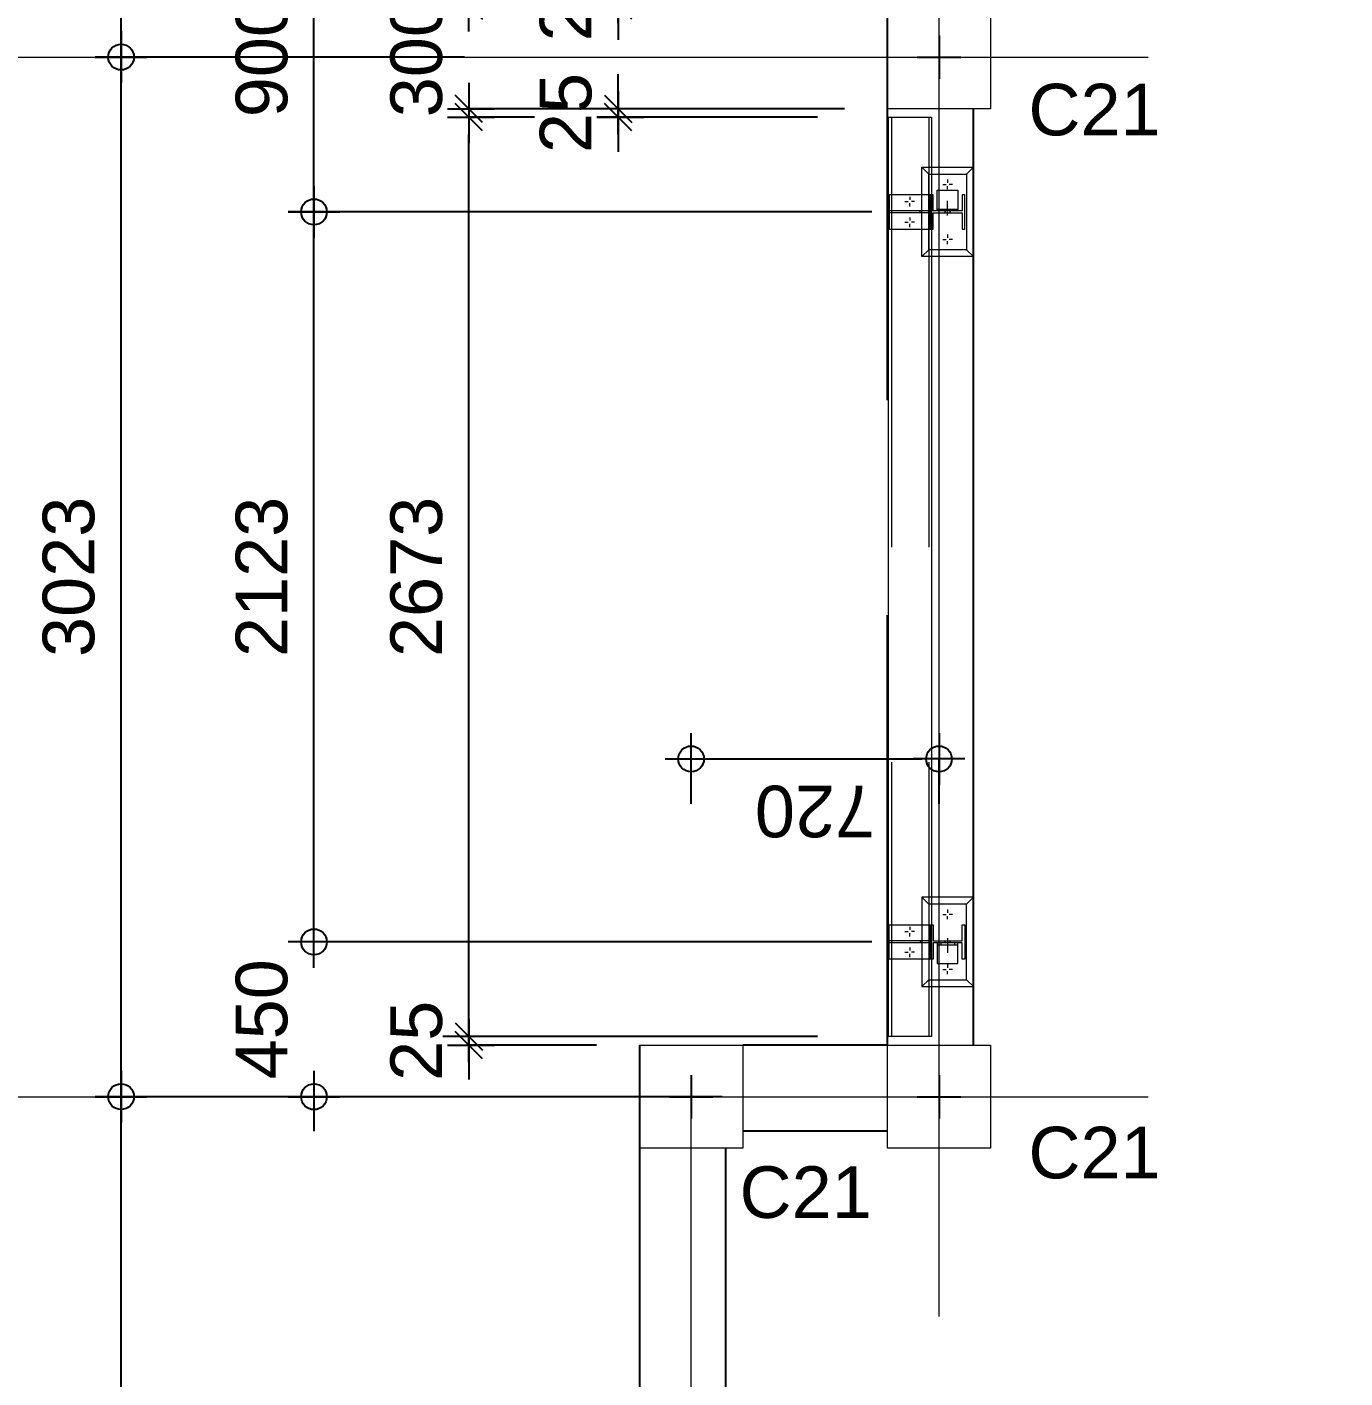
# Model space of a CAD drawing. Header units: millimetres. Extents: x 663313 to 1226001, y 1431724 to 1620898.
# Drawn here: x 663602.847 to 663606.677, y 1524772.262 to 1524776.19 of the extents above; entities that cross this region are included whole.
import ezdxf

# ---------------------------------------------------------------- set-up
doc = ezdxf.new("R2010")
doc.units = ezdxf.units.MM
for name, pattern in [('Grid Line', [22.225, 12.7, -3.175, 3.175, -3.175]), ('HIDDEN', [0.375, 0.25, -0.125]), ('XKITLINE00', [0]), ('XKITLINE02', [4, 2, -2])]:
    doc.linetypes.add(name, pattern=pattern)
doc.layers.get('Defpoints').update_dxf_attribs({"color": 140})
for name, color, linetype in [('000 - D I M', 1, 'Continuous'), ('CVA044__', 2, 'Continuous'), ('DIM', 1, 'Continuous'), ('VPORT', 250, 'Continuous')]:
    doc.layers.add(name, color=color, linetype=linetype)
for name, color, linetype, lineweight in [('A-FLOR-E', 2, 'Continuous', 9), ('Bolt', 7, 'Continuous', 0), ('Part', 2, 'Continuous', 0), ('S-GRID', 1, 'Continuous', 9)]:
    doc.layers.add(name, color=color, linetype=linetype, lineweight=lineweight)
doc.styles.add('Arial', font='arial.ttf')
doc.dimstyles.new('Dim-Cen', dxfattribs={"dimscale": 0.05, "dimtxt": 3, "dimasz": 1, "dimexe": 0, "dimexo": 1, "dimgap": 1.5, "dimtad": 1, "dimdec": 0, "dimlfac": 1000, "dimzin": 1, "dimdsep": 46, "dimtxsty": 'Arial', "dimblk": 'CEN1', "dimcen": 0.09, "dimclrd": 1, "dimclre": 49, "dimclrt": 3, "dimadec": 0, "dimazin": 0, "dimtfac": 1, "dimtdec": 0, "dimtix": 1, "dimtofl": 0, "dimtmove": 2, "dimatfit": 3, "dimfxl": 1, "dimtfill": 1, "dimtolj": 1, "dimtzin": 0, "dimarcsym": 1})
doc.dimstyles.new('Dim-End', dxfattribs={"dimscale": 0.05, "dimtxt": 3, "dimasz": 1, "dimexe": 0, "dimexo": 2.5, "dimgap": 1.5, "dimtad": 1, "dimdec": 0, "dimlfac": 1000, "dimzin": 1, "dimdsep": 46, "dimtxsty": 'Arial', "dimblk": 'END', "dimcen": 0.09, "dimclrd": 1, "dimclre": 49, "dimclrt": 3, "dimadec": 0, "dimazin": 0, "dimtfac": 1, "dimtdec": 0, "dimtix": 1, "dimtofl": 0, "dimtmove": 2, "dimatfit": 3, "dimfxl": 1, "dimtfill": 1, "dimtfillclr": 256, "dimtolj": 1, "dimtzin": 0, "dimarcsym": 0})
pattern_1 = [(235.288, (663627.358, 1524790.5456), (5.74185, -3.9776), [5.08, -1.905]), (325.288, (663627.358, 1524790.5456), (3.9776, 5.74185), [5.08, -1.905])]

# ---------------------------------------------------------------- blocks, each defined once
blk = doc.blocks.new('C21')
at = {"color": 251}
for p, q in [((0, 0.063), (0, -0.063)), ((0.063, 0), (-0.063, 0))]:
    blk.add_line(p, q, dxfattribs=at)
at = {"layer": 'A-FLOR-E', "color": 5}
blk.add_lwpolyline([(0.15, 0.15), (0.15, -0.15), (-0.15, -0.15), (-0.15, 0.15)], close=True, dxfattribs=at)
blk = doc.blocks.new('CEN1')
at = {"color": 1}
for p, q in [((0, 1.5), (0, -1.5)), ((1.5, 0), (-1.5, 0))]:
    blk.add_line(p, q, dxfattribs=at)
at = {"color": 3}
blk.add_circle((0, 0), 0.75, dxfattribs=at)
blk = doc.blocks.new('*D4277')
at = {"layer": '000 - D I M', "color": 49, "lineweight": -2, "transparency": 16777216}
for p, q in [((663603.1843, 1524781.0341), (663602.5317, 1524781.0341)), ((663603.1843, 1524766.2341), (663602.5317, 1524766.2341))]:
    blk.add_line(p, q, dxfattribs=at)
at = {"layer": '000 - D I M', "color": 1, "lineweight": -2, "transparency": 16777216}
blk.add_line((663602.5317, 1524780.9841), (663602.5317, 1524766.2841), dxfattribs=at)
at = {"layer": 'Defpoints', "color": 0, "transparency": 16777216}
for p in [(663603.2343, 1524781.0341), (663602.5317, 1524766.2341), (663603.2343, 1524766.2341)]:
    blk.add_point(p, dxfattribs=at)
at = {"layer": '000 - D I M', "color": 1, "lineweight": -2, "transparency": 16777216, "xscale": 0.05, "yscale": 0.05, "zscale": 0.05}
for p, rotation in [((663602.5317, 1524781.0341), 90), ((663602.5317, 1524766.2341), 270)]:
    blk.add_blockref('CEN1', p, dxfattribs=dict(at, rotation=rotation))
at = {"layer": '000 - D I M', "color": 3, "transparency": 16777216, "insert": (663602.3801, 1524773.6341), "char_height": 0.15, "attachment_point": 5, "rotation": 90, "style": 'Arial', "bg_fill": 3, "box_fill_scale": 1.1, "bg_fill_color": 256, "bg_fill_true_color": 13158600, "bg_fill_transparency": 0}
blk.add_mtext('\\A1;14800', dxfattribs=at)
blk = doc.blocks.new('END')
at = {"color": 3}
blk.add_line((-0.795, -0.795), (0.795, 0.795), dxfattribs=at)
at = {"color": 1}
for p, q in [((0, 1.5), (0, -1.5)), ((1.5, 0), (-1.5, 0))]:
    blk.add_line(p, q, dxfattribs=at)
blk = doc.blocks.new('*D4278')
at = {"layer": '000 - D I M', "color": 1, "lineweight": -2, "transparency": 16777216}
for p, q in [((663604.1303, 1524773.3044), (663604.1303, 1524773.3544)), ((663604.1303, 1524773.1794), (663604.1303, 1524773.1294))]:
    blk.add_line(p, q, dxfattribs=at)
at = {"layer": '000 - D I M', "color": 49, "lineweight": -2, "transparency": 16777216}
for p, q in [((663605.1439, 1524773.2544), (663604.1303, 1524773.2544)), ((663604.5011, 1524773.2294), (663604.1303, 1524773.2294))]:
    blk.add_line(p, q, dxfattribs=at)
at = {"layer": 'Defpoints', "color": 0, "transparency": 16777216}
for p in [(663604.1303, 1524773.2544), (663604.6261, 1524773.2294), (663605.2689, 1524773.2544)]:
    blk.add_point(p, dxfattribs=at)
at = {"layer": '000 - D I M', "color": 1, "lineweight": -2, "transparency": 16777216, "xscale": 0.05, "yscale": 0.05, "zscale": 0.05}
for p, rotation in [((663604.1303, 1524773.2544), 270), ((663604.1303, 1524773.2294), 90)]:
    blk.add_blockref('END', p, dxfattribs=dict(at, rotation=rotation))
at = {"layer": '000 - D I M', "color": 3, "transparency": 16777216, "insert": (663603.9787, 1524773.2419), "char_height": 0.15, "attachment_point": 5, "rotation": 90, "style": 'Arial', "bg_fill": 3, "box_fill_scale": 1.1, "bg_fill_color": 256, "bg_fill_true_color": 13158600, "bg_fill_transparency": 0}
blk.add_mtext('\\A1;25', dxfattribs=at)
blk = doc.blocks.new('*D4279')
at = {"layer": '000 - D I M', "color": 49, "lineweight": -2, "transparency": 16777216}
for p, q in [((663605.1439, 1524775.927), (663604.1303, 1524775.927)), ((663605.1439, 1524773.2544), (663604.1303, 1524773.2544))]:
    blk.add_line(p, q, dxfattribs=at)
at = {"layer": '000 - D I M', "color": 1, "lineweight": -2, "transparency": 16777216}
blk.add_line((663604.1303, 1524773.3044), (663604.1303, 1524775.877), dxfattribs=at)
at = {"layer": 'Defpoints', "color": 0, "transparency": 16777216}
for p in [(663604.1303, 1524775.927), (663605.2689, 1524775.927), (663605.2689, 1524773.2544)]:
    blk.add_point(p, dxfattribs=at)
at = {"layer": '000 - D I M', "color": 1, "lineweight": -2, "transparency": 16777216, "xscale": 0.05, "yscale": 0.05, "zscale": 0.05}
for p, rotation in [((663604.1303, 1524775.927), 90), ((663604.1303, 1524773.2544), 270)]:
    blk.add_blockref('END', p, dxfattribs=dict(at, rotation=rotation))
at = {"layer": '000 - D I M', "color": 3, "transparency": 16777216, "insert": (663603.9787, 1524774.5907), "char_height": 0.15, "attachment_point": 5, "rotation": 90, "style": 'Arial', "bg_fill": 3, "box_fill_scale": 1.1, "bg_fill_color": 256, "bg_fill_true_color": 13158600, "bg_fill_transparency": 0}
blk.add_mtext('\\A1;2673', dxfattribs=at)
blk = doc.blocks.new('*D4280')
at = {"layer": '000 - D I M', "color": 1, "lineweight": -2, "transparency": 16777216}
for p, q in [((663604.5644, 1524776.002), (663604.5644, 1524776.052)), ((663604.5644, 1524775.877), (663604.5644, 1524775.827))]:
    blk.add_line(p, q, dxfattribs=at)
at = {"layer": '000 - D I M', "color": 49, "lineweight": -2, "transparency": 16777216}
for p, q in [((663605.2219, 1524775.952), (663604.5644, 1524775.952)), ((663605.1439, 1524775.927), (663604.5644, 1524775.927))]:
    blk.add_line(p, q, dxfattribs=at)
at = {"layer": 'Defpoints', "color": 0, "transparency": 16777216}
for p in [(663604.5644, 1524775.952), (663605.3469, 1524775.952), (663605.2689, 1524775.927)]:
    blk.add_point(p, dxfattribs=at)
at = {"layer": '000 - D I M', "color": 1, "lineweight": -2, "transparency": 16777216, "xscale": 0.05, "yscale": 0.05, "zscale": 0.05}
for p, rotation in [((663604.5644, 1524775.952), 270), ((663604.5644, 1524775.927), 90)]:
    blk.add_blockref('END', p, dxfattribs=dict(at, rotation=rotation))
at = {"layer": '000 - D I M', "color": 3, "transparency": 16777216, "insert": (663604.4128, 1524775.9395), "char_height": 0.15, "attachment_point": 5, "rotation": 90, "style": 'Arial', "bg_fill": 3, "box_fill_scale": 1.1, "bg_fill_color": 256, "bg_fill_true_color": 13158600, "bg_fill_transparency": 0}
blk.add_mtext('\\A1;25', dxfattribs=at)
blk = doc.blocks.new('*D4281')
at = {"layer": '000 - D I M', "color": 1, "lineweight": -2, "transparency": 16777216}
for p, q in [((663604.1303, 1524776.302), (663604.1303, 1524776.352)), ((663604.1303, 1524775.902), (663604.1303, 1524775.852))]:
    blk.add_line(p, q, dxfattribs=at)
at = {"layer": '000 - D I M', "color": 49, "lineweight": -2, "transparency": 16777216}
for p, q in [((663605.2219, 1524776.252), (663604.1303, 1524776.252)), ((663605.2219, 1524775.952), (663604.1303, 1524775.952))]:
    blk.add_line(p, q, dxfattribs=at)
at = {"layer": 'Defpoints', "color": 0, "transparency": 16777216}
for p in [(663604.1303, 1524776.252), (663605.3469, 1524776.252), (663605.3469, 1524775.952)]:
    blk.add_point(p, dxfattribs=at)
at = {"layer": '000 - D I M', "color": 1, "lineweight": -2, "transparency": 16777216, "xscale": 0.05, "yscale": 0.05, "zscale": 0.05}
for p, rotation in [((663604.1303, 1524776.252), 270), ((663604.1303, 1524775.952), 90)]:
    blk.add_blockref('END', p, dxfattribs=dict(at, rotation=rotation))
at = {"layer": '000 - D I M', "color": 3, "transparency": 16777216, "insert": (663603.9787, 1524776.102), "char_height": 0.15, "attachment_point": 5, "rotation": 90, "style": 'Arial', "bg_fill": 3, "box_fill_scale": 1.1, "bg_fill_color": 256, "bg_fill_true_color": 13158600, "bg_fill_transparency": 0}
blk.add_mtext('\\A1;300', dxfattribs=at)
blk = doc.blocks.new('*D4282')
at = {"layer": '000 - D I M', "color": 1, "lineweight": -2, "transparency": 16777216}
for p, q in [((663604.5644, 1524776.327), (663604.5644, 1524776.377)), ((663604.5644, 1524776.202), (663604.5644, 1524776.152))]:
    blk.add_line(p, q, dxfattribs=at)
at = {"layer": '000 - D I M', "color": 49, "lineweight": -2, "transparency": 16777216}
for p, q in [((663605.144, 1524776.277), (663604.5644, 1524776.277)), ((663605.2219, 1524776.252), (663604.5644, 1524776.252))]:
    blk.add_line(p, q, dxfattribs=at)
at = {"layer": 'Defpoints', "color": 0, "transparency": 16777216}
for p in [(663604.5644, 1524776.277), (663605.269, 1524776.277), (663605.3469, 1524776.252)]:
    blk.add_point(p, dxfattribs=at)
at = {"layer": '000 - D I M', "color": 1, "lineweight": -2, "transparency": 16777216, "xscale": 0.05, "yscale": 0.05, "zscale": 0.05}
for p, rotation in [((663604.5644, 1524776.277), 270), ((663604.5644, 1524776.252), 90)]:
    blk.add_blockref('END', p, dxfattribs=dict(at, rotation=rotation))
at = {"layer": '000 - D I M', "color": 3, "transparency": 16777216, "insert": (663604.4128, 1524776.2645), "char_height": 0.15, "attachment_point": 5, "rotation": 90, "style": 'Arial', "bg_fill": 3, "box_fill_scale": 1.1, "bg_fill_color": 256, "bg_fill_true_color": 13158600, "bg_fill_transparency": 0}
blk.add_mtext('\\A1;25', dxfattribs=at)
blk = doc.blocks.new('*D4286')
at = {"layer": '000 - D I M', "color": 1, "lineweight": -2, "transparency": 16777216}
for p, q in [((663603.6806, 1524773.5794), (663603.6806, 1524773.6294)), ((663603.6806, 1524773.0294), (663603.6806, 1524772.9794))]:
    blk.add_line(p, q, dxfattribs=at)
at = {"layer": '000 - D I M', "color": 49, "lineweight": -2, "transparency": 16777216}
for p, q in [((663605.302, 1524773.5294), (663603.6806, 1524773.5294)), ((663604.8664, 1524773.0794), (663603.6806, 1524773.0794))]:
    blk.add_line(p, q, dxfattribs=at)
at = {"layer": 'Defpoints', "color": 0, "transparency": 16777216}
for p in [(663603.6806, 1524773.5294), (663605.352, 1524773.5294), (663604.9164, 1524773.0794)]:
    blk.add_point(p, dxfattribs=at)
at = {"layer": '000 - D I M', "color": 1, "lineweight": -2, "transparency": 16777216, "xscale": 0.05, "yscale": 0.05, "zscale": 0.05}
for p, rotation in [((663603.6806, 1524773.5294), 270), ((663603.6806, 1524773.0794), 90)]:
    blk.add_blockref('CEN1', p, dxfattribs=dict(at, rotation=rotation))
at = {"layer": '000 - D I M', "color": 3, "transparency": 16777216, "insert": (663603.5291, 1524773.3044), "char_height": 0.15, "attachment_point": 5, "rotation": 90, "style": 'Arial', "bg_fill": 3, "box_fill_scale": 1.1, "bg_fill_color": 256, "bg_fill_true_color": 13158600, "bg_fill_transparency": 0}
blk.add_mtext('\\A1;450', dxfattribs=at)
blk = doc.blocks.new('*D4287')
at = {"layer": '000 - D I M', "color": 49, "lineweight": -2, "transparency": 16777216}
for p, q in [((663604.7764, 1524773.9309), (663604.7764, 1524774.0614)), ((663605.4969, 1524773.9309), (663605.4969, 1524774.0614))]:
    blk.add_line(p, q, dxfattribs=at)
at = {"layer": '000 - D I M', "color": 1, "lineweight": -2, "transparency": 16777216}
blk.add_line((663604.8264, 1524774.0614), (663605.4469, 1524774.0614), dxfattribs=at)
at = {"layer": 'Defpoints', "color": 0, "transparency": 16777216}
for p in [(663605.4969, 1524774.0614), (663604.7764, 1524773.8809), (663605.4969, 1524773.8809)]:
    blk.add_point(p, dxfattribs=at)
at = {"layer": '000 - D I M', "color": 1, "lineweight": -2, "transparency": 16777216, "xscale": 0.05, "yscale": 0.05, "zscale": 0.05}
for p, rotation in [((663604.7764, 1524774.0614), 179.9986051473052), ((663605.4969, 1524774.0614), 359.9986051473052)]:
    blk.add_blockref('CEN1', p, dxfattribs=dict(at, rotation=rotation))
at = {"layer": '000 - D I M', "color": 3, "transparency": 16777216, "insert": (663605.1366, 1524773.9098), "char_height": 0.15, "attachment_point": 5, "rotation": 179.9986, "style": 'Arial', "bg_fill": 3, "box_fill_scale": 1.1, "bg_fill_color": 256, "bg_fill_true_color": 13158600, "bg_fill_transparency": 0}
blk.add_mtext('\\A1;720', dxfattribs=at)
blk = doc.blocks.new('*D4288')
at = {"layer": '000 - D I M', "color": 49, "lineweight": -2, "transparency": 16777216}
for p, q in [((663605.302, 1524775.652), (663603.6806, 1524775.652)), ((663605.302, 1524773.5294), (663603.6806, 1524773.5294))]:
    blk.add_line(p, q, dxfattribs=at)
at = {"layer": '000 - D I M', "color": 1, "lineweight": -2, "transparency": 16777216}
blk.add_line((663603.6806, 1524773.5794), (663603.6806, 1524775.602), dxfattribs=at)
at = {"layer": 'Defpoints', "color": 0, "transparency": 16777216}
for p in [(663603.6806, 1524775.652), (663605.352, 1524775.652), (663605.352, 1524773.5294)]:
    blk.add_point(p, dxfattribs=at)
at = {"layer": '000 - D I M', "color": 1, "lineweight": -2, "transparency": 16777216, "xscale": 0.05, "yscale": 0.05, "zscale": 0.05}
for p, rotation in [((663603.6806, 1524775.652), 90), ((663603.6806, 1524773.5294), 270)]:
    blk.add_blockref('CEN1', p, dxfattribs=dict(at, rotation=rotation))
at = {"layer": '000 - D I M', "color": 3, "transparency": 16777216, "insert": (663603.529, 1524774.5907), "char_height": 0.15, "attachment_point": 5, "rotation": 90, "style": 'Arial', "bg_fill": 3, "box_fill_scale": 1.1, "bg_fill_color": 256, "bg_fill_true_color": 13158600, "bg_fill_transparency": 0}
blk.add_mtext('\\A1;2123', dxfattribs=at)
blk = doc.blocks.new('*D4289')
at = {"layer": '000 - D I M', "color": 49, "lineweight": -2, "transparency": 16777216}
for p, q in [((663605.302, 1524776.552), (663603.6806, 1524776.552)), ((663605.2269, 1524775.652), (663603.6806, 1524775.652))]:
    blk.add_line(p, q, dxfattribs=at)
at = {"layer": '000 - D I M', "color": 1, "lineweight": -2, "transparency": 16777216}
blk.add_line((663603.6806, 1524775.702), (663603.6806, 1524776.502), dxfattribs=at)
at = {"layer": 'Defpoints', "color": 0, "transparency": 16777216}
for p in [(663603.6806, 1524776.552), (663605.352, 1524776.552), (663605.2769, 1524775.652)]:
    blk.add_point(p, dxfattribs=at)
at = {"layer": '000 - D I M', "color": 1, "lineweight": -2, "transparency": 16777216, "xscale": 0.05, "yscale": 0.05, "zscale": 0.05}
for p, rotation in [((663603.6806, 1524776.552), 90), ((663603.6806, 1524775.652), 270)]:
    blk.add_blockref('CEN1', p, dxfattribs=dict(at, rotation=rotation))
at = {"layer": '000 - D I M', "color": 3, "transparency": 16777216, "insert": (663603.5291, 1524776.102), "char_height": 0.15, "attachment_point": 5, "rotation": 90, "style": 'Arial', "bg_fill": 3, "box_fill_scale": 1.1, "bg_fill_color": 256, "bg_fill_true_color": 13158600, "bg_fill_transparency": 0}
blk.add_mtext('\\A1;900', dxfattribs=at)
blk = doc.blocks.new('*D4294')
at = {"layer": '000 - D I M', "color": 49, "lineweight": -2, "transparency": 16777216}
for p, q in [((663604.1615, 1524773.0795), (663603.1199, 1524773.0795)), ((663604.1732, 1524770.431), (663603.1199, 1524770.431))]:
    blk.add_line(p, q, dxfattribs=at)
at = {"layer": '000 - D I M', "color": 1, "lineweight": -2, "transparency": 16777216}
blk.add_line((663603.1199, 1524770.481), (663603.1199, 1524773.0295), dxfattribs=at)
at = {"layer": 'Defpoints', "color": 0, "transparency": 16777216}
for p in [(663603.1199, 1524773.0795), (663604.2115, 1524773.0795), (663604.2232, 1524770.431)]:
    blk.add_point(p, dxfattribs=at)
at = {"layer": '000 - D I M', "color": 1, "lineweight": -2, "transparency": 16777216, "xscale": 0.05, "yscale": 0.05, "zscale": 0.05}
for p, rotation in [((663603.1199, 1524773.0795), 90), ((663603.1199, 1524770.431), 270)]:
    blk.add_blockref('CEN1', p, dxfattribs=dict(at, rotation=rotation))
at = {"layer": '000 - D I M', "color": 3, "transparency": 16777216, "insert": (663602.9683, 1524771.7552), "char_height": 0.15, "attachment_point": 5, "rotation": 90, "style": 'Arial', "bg_fill": 3, "box_fill_scale": 1.1, "bg_fill_color": 256, "bg_fill_true_color": 13158600, "bg_fill_transparency": 0}
blk.add_mtext('\\A1;2648', dxfattribs=at)
blk = doc.blocks.new('*D4295')
at = {"layer": '000 - D I M', "color": 49, "lineweight": -2, "transparency": 16777216}
for p, q in [((663604.118, 1524776.1021), (663603.1199, 1524776.1021)), ((663604.1615, 1524773.0795), (663603.1199, 1524773.0795))]:
    blk.add_line(p, q, dxfattribs=at)
at = {"layer": '000 - D I M', "color": 1, "lineweight": -2, "transparency": 16777216}
blk.add_line((663603.1199, 1524773.1295), (663603.1199, 1524776.0521), dxfattribs=at)
at = {"layer": 'Defpoints', "color": 0, "transparency": 16777216}
for p in [(663603.1199, 1524776.1021), (663604.168, 1524776.1021), (663604.2115, 1524773.0795)]:
    blk.add_point(p, dxfattribs=at)
at = {"layer": '000 - D I M', "color": 1, "lineweight": -2, "transparency": 16777216, "xscale": 0.05, "yscale": 0.05, "zscale": 0.05}
for p, rotation in [((663603.1199, 1524776.1021), 90), ((663603.1199, 1524773.0795), 270)]:
    blk.add_blockref('CEN1', p, dxfattribs=dict(at, rotation=rotation))
at = {"layer": '000 - D I M', "color": 3, "transparency": 16777216, "insert": (663602.9682, 1524774.5908), "char_height": 0.15, "attachment_point": 5, "rotation": 90, "style": 'Arial', "bg_fill": 3, "box_fill_scale": 1.1, "bg_fill_color": 256, "bg_fill_true_color": 13158600, "bg_fill_transparency": 0}
blk.add_mtext('\\A1;3023', dxfattribs=at)
blk = doc.blocks.new('*D4296')
at = {"layer": '000 - D I M', "color": 49, "lineweight": -2, "transparency": 16777216}
for p, q in [((663603.9726, 1524779.1237), (663603.1199, 1524779.1237)), ((663604.118, 1524776.1021), (663603.1199, 1524776.1021))]:
    blk.add_line(p, q, dxfattribs=at)
at = {"layer": '000 - D I M', "color": 1, "lineweight": -2, "transparency": 16777216}
blk.add_line((663603.1199, 1524776.1521), (663603.1199, 1524779.0737), dxfattribs=at)
at = {"layer": 'Defpoints', "color": 0, "transparency": 16777216}
for p in [(663603.1199, 1524779.1237), (663604.0226, 1524779.1237), (663604.168, 1524776.1021)]:
    blk.add_point(p, dxfattribs=at)
at = {"layer": '000 - D I M', "color": 1, "lineweight": -2, "transparency": 16777216, "xscale": 0.05, "yscale": 0.05, "zscale": 0.05}
for p, rotation in [((663603.1199, 1524779.1237), 90), ((663603.1199, 1524776.1021), 270)]:
    blk.add_blockref('CEN1', p, dxfattribs=dict(at, rotation=rotation))
at = {"layer": '000 - D I M', "color": 3, "transparency": 16777216, "insert": (663602.9682, 1524777.6129), "char_height": 0.15, "attachment_point": 5, "rotation": 90, "style": 'Arial', "bg_fill": 3, "box_fill_scale": 1.1, "bg_fill_color": 256, "bg_fill_true_color": 13158600, "bg_fill_transparency": 0}
blk.add_mtext('\\A1;3022', dxfattribs=at)
blk = doc.blocks.new('44')
at = {"layer": 'Bolt', "color": 21, "linetype": 'XKITLINE00', "lineweight": 0}
for p, q in [((25.6652, 44.43), (25.6745, 44.43)), ((25.6792, 44.444), (25.6792, 44.4347)), ((25.6932, 44.43), (25.6839, 44.43)), ((25.7252, 44.43), (25.7345, 44.43)), ((25.7392, 44.444), (25.7392, 44.4347)), ((25.7532, 44.43), (25.7439, 44.43)), ((27.7878, 44.43), (27.7971, 44.43)), ((27.8018, 44.444), (27.8018, 44.4347)), ((27.8158, 44.43), (27.8065, 44.43)), ((27.8478, 44.43), (27.8571, 44.43)), ((27.8618, 44.444), (27.8618, 44.4347)), ((27.8758, 44.43), (27.8665, 44.43)), ((25.6792, 44.416), (25.6792, 44.4253)), ((25.7392, 44.416), (25.7392, 44.4253)), ((27.8018, 44.416), (27.8018, 44.4253)), ((27.8618, 44.416), (27.8618, 44.4253)), ((25.6152, 44.32), (25.6245, 44.32)), ((25.6152, 44.32), (25.6245, 44.32)), ((25.6292, 44.334), (25.6292, 44.3247)), ((25.6292, 44.334), (25.6292, 44.3247)), ((25.6292, 44.306), (25.6292, 44.3153)), ((25.6292, 44.306), (25.6292, 44.3153)), ((25.6432, 44.32), (25.6339, 44.32)), ((25.6432, 44.32), (25.6339, 44.32)), ((25.7752, 44.32), (25.7845, 44.32)), ((25.7752, 44.32), (25.7845, 44.32)), ((25.7892, 44.334), (25.7892, 44.3247)), ((25.7892, 44.334), (25.7892, 44.3247)), ((25.7892, 44.306), (25.7892, 44.3153)), ((25.7892, 44.306), (25.7892, 44.3153)), ((25.8032, 44.32), (25.7939, 44.32)), ((25.8032, 44.32), (25.7939, 44.32)), ((27.7378, 44.32), (27.7471, 44.32)), ((27.7378, 44.32), (27.7471, 44.32)), ((27.7518, 44.334), (27.7518, 44.3247)), ((27.7518, 44.334), (27.7518, 44.3247)), ((27.7518, 44.306), (27.7518, 44.3153)), ((27.7518, 44.306), (27.7518, 44.3153)), ((27.7658, 44.32), (27.7565, 44.32)), ((27.7658, 44.32), (27.7565, 44.32)), ((27.8978, 44.32), (27.9071, 44.32)), ((27.8978, 44.32), (27.9071, 44.32)), ((27.9118, 44.334), (27.9118, 44.3247)), ((27.9118, 44.334), (27.9118, 44.3247)), ((27.9118, 44.306), (27.9118, 44.3153)), ((27.9118, 44.306), (27.9118, 44.3153)), ((27.9258, 44.32), (27.9165, 44.32)), ((27.9258, 44.32), (27.9165, 44.32))]:
    blk.add_line(p, q, dxfattribs=at)
at = {"layer": 'Bolt', "color": 21, "linetype": 'XKITLINE02', "lineweight": 0}
for p, q in [((25.7201, 44.32), (25.6772, 44.32)), ((25.7062, 44.3395), (25.7012, 44.3395)), ((25.7062, 44.327), (25.7122, 44.327)), ((25.7122, 44.327), (25.7062, 44.327)), ((25.7062, 44.313), (25.7122, 44.313)), ((25.7122, 44.313), (25.7062, 44.313)), ((27.8209, 44.32), (27.8638, 44.32)), ((27.8348, 44.327), (27.8288, 44.327)), ((27.8288, 44.327), (27.8348, 44.327)), ((27.8348, 44.313), (27.8288, 44.313)), ((27.8288, 44.313), (27.8348, 44.313)), ((27.8348, 44.3395), (27.8398, 44.3395)), ((25.7062, 44.3005), (25.7012, 44.3005)), ((27.8348, 44.3005), (27.8398, 44.3005))]:
    blk.add_line(p, q, dxfattribs=at)
at = {"layer": 'Part', "color": 251, "linetype": 'HIDDEN', "lineweight": 0, "ltscale": 5}
for p, q in [((28.1068, 44.4836), (25.4342, 44.4836)), ((28.1068, 44.3746), (25.4342, 44.3746))]:
    blk.add_line(p, q, dxfattribs=at)
at = {"layer": 'Part', "linetype": 'XKITLINE02', "lineweight": 0}
for p, q in [((25.7062, 44.37), (25.7062, 44.49)), ((25.7122, 44.37), (25.7122, 44.49)), ((27.8288, 44.37), (27.8288, 44.49)), ((27.8348, 44.37), (27.8348, 44.49)), ((25.7012, 44.35), (25.7012, 44.29)), ((27.8398, 44.35), (27.8398, 44.29))]:
    blk.add_line(p, q, dxfattribs=at)
at = {"layer": 'Part', "color": 252, "linetype": 'HIDDEN', "lineweight": 0, "ltscale": 2}
for p, q in [((25.5992, 44.375), (25.5792, 44.395)), ((25.8192, 44.375), (25.8392, 44.395)), ((27.7218, 44.375), (27.7018, 44.395)), ((27.9418, 44.375), (27.9618, 44.395))]:
    blk.add_line(p, q, dxfattribs=at)
at = {"layer": 'Part', "color": 21, "linetype": 'XKITLINE02', "lineweight": 0}
for p, q in [((25.7122, 44.4), (25.7062, 44.4)), ((27.8288, 44.4), (27.8348, 44.4)), ((25.7592, 44.37), (25.6592, 44.37)), ((27.7818, 44.37), (27.8818, 44.37))]:
    blk.add_line(p, q, dxfattribs=at)
at = {"layer": 'Part', "lineweight": 0}
for p, q in [((25.5792, 44.245), (25.5992, 44.265)), ((25.8392, 44.245), (25.8192, 44.265)), ((27.7018, 44.245), (27.7218, 44.265)), ((27.9618, 44.245), (27.9418, 44.265))]:
    blk.add_line(p, q, dxfattribs=at)
at = {"layer": 'Part', "color": 4, "lineweight": 0}
blk.add_lwpolyline([(25.4342, 44.4916), (28.1068, 44.4916), (28.1068, 44.3666), (25.4342, 44.3666)], close=True, dxfattribs=at)
at = {"layer": 'Part', "linetype": 'XKITLINE02', "lineweight": 0}
for points in [[(25.6592, 44.37), (25.6592, 44.49), (25.7592, 44.49), (25.7592, 44.37)], [(27.8818, 44.37), (27.8818, 44.49), (27.7818, 44.49), (27.7818, 44.37)], [(25.7062, 44.35), (25.6462, 44.35), (25.6462, 44.29), (25.7062, 44.29)], [(27.8348, 44.35), (27.8948, 44.35), (27.8948, 44.29), (27.8348, 44.29)]]:
    blk.add_lwpolyline(points, dxfattribs=at)
at = {"layer": 'Part', "color": 252, "linetype": 'HIDDEN', "lineweight": 0, "ltscale": 2}
for points in [[(25.8392, 44.3666), (25.8392, 44.395), (25.5792, 44.395), (25.5792, 44.3666)], [(27.7018, 44.3666), (27.7018, 44.395), (27.9618, 44.395), (27.9618, 44.3666)], [(25.8192, 44.3666), (25.8192, 44.375), (25.5992, 44.375), (25.5992, 44.3666)], [(27.7218, 44.3666), (27.7218, 44.375), (27.9418, 44.375), (27.9418, 44.3666)]]:
    blk.add_lwpolyline(points, dxfattribs=at)
at = {"layer": 'Part', "lineweight": 0}
for points in [[(25.5792, 44.3666), (25.5792, 44.245), (25.8392, 44.245), (25.8392, 44.3666)], [(25.5992, 44.3666), (25.5992, 44.265), (25.8192, 44.265), (25.8192, 44.3666)], [(27.9618, 44.3666), (27.9618, 44.245), (27.7018, 44.245), (27.7018, 44.3666)], [(27.9418, 44.3666), (27.9418, 44.265), (27.7218, 44.265), (27.7218, 44.3666)]]:
    blk.add_lwpolyline(points, dxfattribs=at)
at = {"layer": 'Part', "linetype": 'XKITLINE02', "lineweight": 0}
for points in [[(25.7592, 44.37), (25.7592, 44.362), (25.7122, 44.362), (25.7122, 44.278), (25.7592, 44.278), (25.7592, 44.27), (25.6592, 44.27), (25.6592, 44.278), (25.7062, 44.278), (25.7062, 44.362), (25.6592, 44.362), (25.6592, 44.37)], [(27.7818, 44.37), (27.7818, 44.362), (27.8288, 44.362), (27.8288, 44.278), (27.7818, 44.278), (27.7818, 44.27), (27.8818, 44.27), (27.8818, 44.278), (27.8348, 44.278), (27.8348, 44.362), (27.8818, 44.362), (27.8818, 44.37)]]:
    blk.add_lwpolyline(points, close=True, dxfattribs=at)

msp = doc.modelspace()

# ---------------------------------------------------------------- hatches: boundary and pattern name
at = {"layer": 'VPORT'}
h = msp.add_hatch(dxfattribs=at)
h.set_pattern_fill('ANGLE', color=6)
h.set_pattern_definition(pattern_1)
h.paths.add_polyline_path([(663617.8537, 1524792.0691), (663619.0867, 1524791.215), (663617.3783, 1524788.7489), (663616.1453, 1524789.603)])
edge = h.paths.add_edge_path(flags=16)
edge.add_line((663617.5126, 1524790.4806), (663617.7194, 1524790.3374))
edge = h.paths.add_edge_path(flags=16)
edge.add_line((663617.5444, 1524790.3056), (663617.6876, 1524790.5124))
h.paths.add_polyline_path([(663612.4437, 1524784.2591), (663613.6767, 1524783.405), (663611.9683, 1524780.9389), (663610.7353, 1524781.793)])
edge = h.paths.add_edge_path(flags=16)
edge.add_line((663612.1026, 1524782.6706), (663612.3094, 1524782.5274))
edge = h.paths.add_edge_path(flags=16)
edge.add_line((663612.1344, 1524782.4956), (663612.2776, 1524782.7024))
h.paths.add_polyline_path([(663604.7567, 1524773.1621), (663605.9897, 1524772.308), (663604.2813, 1524769.8419), (663603.0483, 1524770.696)])
edge = h.paths.add_edge_path(flags=16)
edge.add_line((663604.4156, 1524771.5736), (663604.6224, 1524771.4304))
edge = h.paths.add_edge_path(flags=16)
edge.add_line((663604.4474, 1524771.3986), (663604.5906, 1524771.6054))
h.paths.add_polyline_path([(663599.8027, 1524766.0101), (663601.0357, 1524765.156), (663599.3273, 1524762.6899), (663598.0943, 1524763.544)])
edge = h.paths.add_edge_path(flags=16)
edge.add_line((663599.4616, 1524764.4216), (663599.6684, 1524764.2784))
edge = h.paths.add_edge_path(flags=16)
edge.add_line((663599.4934, 1524764.2466), (663599.6366, 1524764.4534))
h.paths.add_polyline_path([(663592.6837, 1524755.7351), (663593.9167, 1524754.881), (663592.2083, 1524752.4149), (663590.9753, 1524753.269)])
edge = h.paths.add_edge_path(flags=16)
edge.add_line((663592.3426, 1524754.1466), (663592.5494, 1524754.0034))
edge = h.paths.add_edge_path(flags=16)
edge.add_line((663592.3744, 1524753.9716), (663592.5176, 1524754.1784))
h.paths.add_polyline_path([(663585.2817, 1524745.0491), (663586.5147, 1524744.195), (663584.8063, 1524741.7289), (663583.5733, 1524742.583)])
edge = h.paths.add_edge_path(flags=16)
edge.add_line((663584.9406, 1524743.4606), (663585.1474, 1524743.3174))
edge = h.paths.add_edge_path(flags=16)
edge.add_line((663584.9724, 1524743.2856), (663585.1156, 1524743.4924))
h.paths.add_polyline_path([(663578.7897, 1524735.6781), (663580.0227, 1524734.824), (663578.3143, 1524732.3579), (663577.0813, 1524733.212)])
edge = h.paths.add_edge_path(flags=16)
edge.add_line((663578.4486, 1524734.0896), (663578.6554, 1524733.9464))
edge = h.paths.add_edge_path(flags=16)
edge.add_line((663578.4804, 1524733.9146), (663578.6236, 1524734.1214))
h.paths.add_polyline_path([(663572.2977, 1524726.3071), (663573.5307, 1524725.453), (663571.8223, 1524722.9869), (663570.5893, 1524723.841)])
edge = h.paths.add_edge_path(flags=16)
edge.add_line((663571.9566, 1524724.7186), (663572.1634, 1524724.5754))
edge = h.paths.add_edge_path(flags=16)
edge.add_line((663571.9884, 1524724.5436), (663572.1316, 1524724.7504))
h.paths.add_polyline_path([(663565.8057, 1524716.9351), (663567.0387, 1524716.081), (663565.3303, 1524713.6149), (663564.0973, 1524714.469)])
edge = h.paths.add_edge_path(flags=16)
edge.add_line((663565.4646, 1524715.3466), (663565.6714, 1524715.2034))
edge = h.paths.add_edge_path(flags=16)
edge.add_line((663565.4964, 1524715.1716), (663565.6396, 1524715.3784))
h.paths.add_polyline_path([(663559.3147, 1524707.5641), (663560.5477, 1524706.71), (663558.8393, 1524704.2439), (663557.6063, 1524705.098)])
edge = h.paths.add_edge_path(flags=16)
edge.add_line((663558.9736, 1524705.9756), (663559.1804, 1524705.8324))
edge = h.paths.add_edge_path(flags=16)
edge.add_line((663559.0054, 1524705.8006), (663559.1486, 1524706.0074))
h.paths.add_polyline_path([(663552.8227, 1524698.1931), (663554.0557, 1524697.339), (663552.3473, 1524694.8729), (663551.1143, 1524695.727)])
edge = h.paths.add_edge_path(flags=16)
edge.add_line((663552.4816, 1524696.6046), (663552.6884, 1524696.4614))
edge = h.paths.add_edge_path(flags=16)
edge.add_line((663552.5134, 1524696.4296), (663552.6566, 1524696.6364))
h.paths.add_polyline_path([(663546.3307, 1524688.8221), (663547.5637, 1524687.968), (663545.8553, 1524685.5019), (663544.6223, 1524686.356)])
edge = h.paths.add_edge_path(flags=16)
edge.add_line((663545.9896, 1524687.2336), (663546.1964, 1524687.0904))
edge = h.paths.add_edge_path(flags=16)
edge.add_line((663546.0214, 1524687.0586), (663546.1646, 1524687.2654))
h.paths.add_polyline_path([(663539.8387, 1524679.4511), (663541.0717, 1524678.597), (663539.3633, 1524676.1309), (663538.1303, 1524676.985)])
edge = h.paths.add_edge_path(flags=16)
edge.add_line((663539.4976, 1524677.8626), (663539.7044, 1524677.7194))
edge = h.paths.add_edge_path(flags=16)
edge.add_line((663539.5294, 1524677.6876), (663539.6726, 1524677.8944))
h.paths.add_polyline_path([(663533.3477, 1524670.0801), (663534.5807, 1524669.226), (663532.8723, 1524666.7599), (663531.6393, 1524667.614)])
edge = h.paths.add_edge_path(flags=16)
edge.add_line((663533.0066, 1524668.4916), (663533.2134, 1524668.3484))
edge = h.paths.add_edge_path(flags=16)
edge.add_line((663533.0384, 1524668.3166), (663533.1816, 1524668.5234))
h.paths.add_polyline_path([(663526.8557, 1524660.7091), (663528.0887, 1524659.855), (663526.3803, 1524657.3889), (663525.1473, 1524658.243)])
edge = h.paths.add_edge_path(flags=16)
edge.add_line((663526.5146, 1524659.1206), (663526.7214, 1524658.9774))
edge = h.paths.add_edge_path(flags=16)
edge.add_line((663526.5464, 1524658.9456), (663526.6896, 1524659.1524))
h.paths.add_polyline_path([(663520.3637, 1524651.3381), (663521.5967, 1524650.484), (663519.8883, 1524648.0179), (663518.6553, 1524648.872)])
edge = h.paths.add_edge_path(flags=16)
edge.add_line((663520.0226, 1524649.7496), (663520.2294, 1524649.6064))
edge = h.paths.add_edge_path(flags=16)
edge.add_line((663520.0544, 1524649.5746), (663520.1976, 1524649.7814))
h.paths.add_polyline_path([(663513.8717, 1524641.9671), (663515.1047, 1524641.113), (663513.3963, 1524638.6469), (663512.1633, 1524639.501)])
edge = h.paths.add_edge_path(flags=16)
edge.add_line((663513.5306, 1524640.3786), (663513.7374, 1524640.2354))
edge = h.paths.add_edge_path(flags=16)
edge.add_line((663513.5624, 1524640.2036), (663513.7056, 1524640.4104))
h.paths.add_polyline_path([(663507.3807, 1524632.5961), (663508.6137, 1524631.742), (663506.9053, 1524629.2759), (663505.6723, 1524630.13)])
edge = h.paths.add_edge_path(flags=16)
edge.add_line((663507.0396, 1524631.0076), (663507.2464, 1524630.8644))
edge = h.paths.add_edge_path(flags=16)
edge.add_line((663507.0714, 1524630.8326), (663507.2146, 1524631.0394))
h.paths.add_polyline_path([(663500.8887, 1524623.2251), (663502.1217, 1524622.371), (663500.4133, 1524619.9049), (663499.1803, 1524620.759)])
edge = h.paths.add_edge_path(flags=16)
edge.add_line((663500.5476, 1524621.6366), (663500.7544, 1524621.4934))
edge = h.paths.add_edge_path(flags=16)
edge.add_line((663500.5794, 1524621.4616), (663500.7226, 1524621.6684))
h.paths.add_polyline_path([(663494.3967, 1524613.8531), (663495.6297, 1524612.999), (663493.9213, 1524610.5329), (663492.6883, 1524611.387)])
edge = h.paths.add_edge_path(flags=16)
edge.add_line((663494.0556, 1524612.2646), (663494.2624, 1524612.1214))
edge = h.paths.add_edge_path(flags=16)
edge.add_line((663494.0874, 1524612.0896), (663494.2306, 1524612.2964))
h.paths.add_polyline_path([(663487.2787, 1524603.5781), (663488.5117, 1524602.724), (663486.8033, 1524600.2579), (663485.5703, 1524601.112)])
edge = h.paths.add_edge_path(flags=16)
edge.add_line((663486.9376, 1524601.9896), (663487.1444, 1524601.8464))
edge = h.paths.add_edge_path(flags=16)
edge.add_line((663486.9694, 1524601.8146), (663487.1126, 1524602.0214))
h.paths.add_polyline_path([(663481.4137, 1524595.1111), (663482.6467, 1524594.257), (663480.9383, 1524591.7909), (663479.7053, 1524592.645)])
edge = h.paths.add_edge_path(flags=16)
edge.add_line((663481.0726, 1524593.5226), (663481.2794, 1524593.3794))
edge = h.paths.add_edge_path(flags=16)
edge.add_line((663481.1044, 1524593.3476), (663481.2476, 1524593.5544))
h = msp.add_hatch(dxfattribs=at)
h.set_pattern_fill('ANGLE', color=6)
h.set_pattern_definition(pattern_1)
h.paths.add_polyline_path([(663617.8537, 1524792.0691), (663619.0867, 1524791.215), (663617.3783, 1524788.7489), (663616.1453, 1524789.603)])
edge = h.paths.add_edge_path(flags=16)
edge.add_line((663617.5126, 1524790.4806), (663617.7194, 1524790.3374))
edge = h.paths.add_edge_path(flags=16)
edge.add_line((663617.5444, 1524790.3056), (663617.6876, 1524790.5124))
h.paths.add_polyline_path([(663612.4437, 1524784.2591), (663613.6767, 1524783.405), (663611.9683, 1524780.9389), (663610.7353, 1524781.793)])
edge = h.paths.add_edge_path(flags=16)
edge.add_line((663612.1026, 1524782.6706), (663612.3094, 1524782.5274))
edge = h.paths.add_edge_path(flags=16)
edge.add_line((663612.1344, 1524782.4956), (663612.2776, 1524782.7024))
h.paths.add_polyline_path([(663604.7567, 1524773.1621), (663605.9897, 1524772.308), (663604.2813, 1524769.8419), (663603.0483, 1524770.696)])
edge = h.paths.add_edge_path(flags=16)
edge.add_line((663604.4156, 1524771.5736), (663604.6224, 1524771.4304))
edge = h.paths.add_edge_path(flags=16)
edge.add_line((663604.4474, 1524771.3986), (663604.5906, 1524771.6054))
h.paths.add_polyline_path([(663599.8027, 1524766.0101), (663601.0357, 1524765.156), (663599.3273, 1524762.6899), (663598.0943, 1524763.544)])
edge = h.paths.add_edge_path(flags=16)
edge.add_line((663599.4616, 1524764.4216), (663599.6684, 1524764.2784))
edge = h.paths.add_edge_path(flags=16)
edge.add_line((663599.4934, 1524764.2466), (663599.6366, 1524764.4534))

# ---------------------------------------------------------------- linework, layer by layer
at = {"layer": 'DIM', "color": 253, "linetype": 'HIDDEN', "ltscale": 5}
msp.add_line((663605.3469, 1524773.2295), (663605.347, 1524778.9746), dxfattribs=at)
at = {"layer": 'DIM', "color": 2}
msp.add_line((663605.5969, 1524773.2294), (663605.5969, 1524775.952), dxfattribs=at)
for points in [[(663604.6262, 1524773.2294), (663604.626, 1524767.9341)], [(663605.3469, 1524773.2295), (663604.9264, 1524773.2294)], [(663605.3469, 1524772.9795), (663604.9264, 1524772.9794)], [(663604.8761, 1524772.9294), (663604.8761, 1524770.5819)]]:
    msp.add_lwpolyline(points, dxfattribs=at)
at = {"layer": 'S-GRID', "color": 251, "linetype": 'Grid Line', "ltscale": 0.6}
for p, q in [((663605.4969, 1524772.44), (663605.4971, 1524782.0874)), ((663602.7698, 1524776.1021), (663606.105, 1524776.102)), ((663604.7762, 1524765.5065), (663604.7764, 1524773.929)), ((663602.7697, 1524773.0795), (663606.1049, 1524773.0794))]:
    msp.add_line(p, q, dxfattribs=at)

# ---------------------------------------------------------------- block references
at = {"color": 2, "rotation": 89.99860513390384}
for p in [(663605.4969, 1524776.102), (663604.7764, 1524773.0794), (663605.4969, 1524773.0794)]:
    msp.add_blockref('C21', p, dxfattribs=at)

# ---------------------------------------------------------------- next in the draw order: texts
at = {"layer": 'CVA044__', "color": 3, "char_height": 0.15, "attachment_point": 5, "style": 'Arial', "bg_fill": 3, "box_fill_scale": 1.1, "bg_fill_color": 256, "bg_fill_true_color": 13158600, "bg_fill_transparency": 0}
for insert in [(663605.9489, 1524775.9483), (663605.9489, 1524772.9159), (663605.1094, 1524772.8009)]:
    msp.add_mtext('\\A1;C21', dxfattribs=dict(at, insert=insert))

# ---------------------------------------------------------------- next in the draw order: dimensions: what is measured, and where the dimension line sits
at = {"layer": '000 - D I M'}
for base, p1, p2, dimstyle, picture, middle in [((663602.5317, 1524766.2341), (663603.2343, 1524781.0341), (663603.2343, 1524766.2341), 'Dim-Cen', '*D4277', (663602.3801, 1524773.6341)), ((663604.1303, 1524773.2544), (663604.6261, 1524773.2294), (663605.2689, 1524773.2544), 'Dim-End', '*D4278', (663603.9787, 1524773.2419))]:
    dim = msp.add_linear_dim(base=base, p1=p1, p2=p2, angle=90, dimstyle=dimstyle, dxfattribs=at)
    dim.commit()
    dim.dimension.update_dxf_attribs({"geometry": picture, "text_midpoint": middle})

# ---------------------------------------------------------------- next in the draw order: dimensions: what is measured, and where the dimension line sits
dim = msp.add_linear_dim(base=(663604.1303, 1524775.927), p1=(663605.2689, 1524773.2544), p2=(663605.2689, 1524775.927), angle=90, dimstyle='Dim-End', dxfattribs=at)
dim.commit()
dim.dimension.update_dxf_attribs({"geometry": '*D4279', "text_midpoint": (663603.9787, 1524774.5907)})

# ---------------------------------------------------------------- next in the draw order: dimensions: what is measured, and where the dimension line sits
for base, p1, p2, angle, dimstyle, picture, middle in [((663604.5644, 1524775.952), (663605.2689, 1524775.927), (663605.3469, 1524775.952), 90, 'Dim-End', '*D4280', (663604.4128, 1524775.9395)), ((663605.496892, 1524774.061381), (663604.77639, 1524773.880943), (663605.496887, 1524773.880926), 179.998605, 'Dim-Cen', '*D4287', (663605.136639, 1524773.909803)), ((663603.6806, 1524773.5294), (663604.9164, 1524773.0794), (663605.352, 1524773.5294), 90, 'Dim-Cen', '*D4286', (663603.5291, 1524773.3044))]:
    dim = msp.add_linear_dim(base=base, p1=p1, p2=p2, angle=angle, dimstyle=dimstyle, dxfattribs=at)
    dim.commit()
    dim.dimension.update_dxf_attribs({"geometry": picture, "text_midpoint": middle})

# ---------------------------------------------------------------- next in the draw order: dimensions: what is measured, and where the dimension line sits
for base, p1, p2, dimstyle, picture, middle in [((663604.1303, 1524776.252), (663605.3469, 1524775.952), (663605.3469, 1524776.252), 'Dim-End', '*D4281', (663603.9787, 1524776.102)), ((663603.6806, 1524775.652), (663605.352, 1524773.5294), (663605.352, 1524775.652), 'Dim-Cen', '*D4288', (663603.529, 1524774.5907)), ((663603.119884, 1524773.079458), (663604.223182, 1524770.430964), (663604.211452, 1524773.079458), 'Dim-Cen', '*D4294', (663602.968298, 1524771.755211))]:
    dim = msp.add_linear_dim(base=base, p1=p1, p2=p2, angle=90, dimstyle=dimstyle, dxfattribs=at)
    dim.commit()
    dim.dimension.update_dxf_attribs({"geometry": picture, "text_midpoint": middle})

# ---------------------------------------------------------------- next in the draw order: dimensions: what is measured, and where the dimension line sits
dim = msp.add_linear_dim(base=(663604.5644, 1524776.277), p1=(663605.3469, 1524776.252), p2=(663605.269, 1524776.277), angle=90, dimstyle='Dim-End', dxfattribs=at)
dim.commit()
dim.dimension.update_dxf_attribs({"geometry": '*D4282', "text_midpoint": (663604.4128, 1524776.2645)})

# ---------------------------------------------------------------- next in the draw order: dimensions: what is measured, and where the dimension line sits
dim = msp.add_linear_dim(base=(663603.6806, 1524776.552), p1=(663605.2769, 1524775.652), p2=(663605.352, 1524776.552), angle=90, dimstyle='Dim-Cen', dxfattribs=at)
dim.commit()
dim.dimension.update_dxf_attribs({"geometry": '*D4289', "text_midpoint": (663603.5291, 1524776.102)})

# ---------------------------------------------------------------- next in the draw order: block references
at = {"rotation": 90}
msp.add_blockref('44', (663649.842, 1524747.8202), dxfattribs=at)

# ---------------------------------------------------------------- next in the draw order: dimensions: what is measured, and where the dimension line sits
at = {"layer": '000 - D I M'}
dim = msp.add_linear_dim(base=(663603.1199, 1524776.1021), p1=(663604.2115, 1524773.0795), p2=(663604.168, 1524776.1021), angle=90, dimstyle='Dim-Cen', dxfattribs=at)
dim.commit()
dim.dimension.update_dxf_attribs({"geometry": '*D4295', "text_midpoint": (663602.9682, 1524774.5908)})

# ---------------------------------------------------------------- next in the draw order: dimensions: what is measured, and where the dimension line sits
dim = msp.add_linear_dim(base=(663603.1199, 1524779.1237), p1=(663604.168, 1524776.1021), p2=(663604.0226, 1524779.1237), angle=90, dimstyle='Dim-Cen', dxfattribs=at)
dim.commit()
dim.dimension.update_dxf_attribs({"geometry": '*D4296', "text_midpoint": (663602.9682, 1524777.6129)})

doc.saveas('drawing.dxf')
